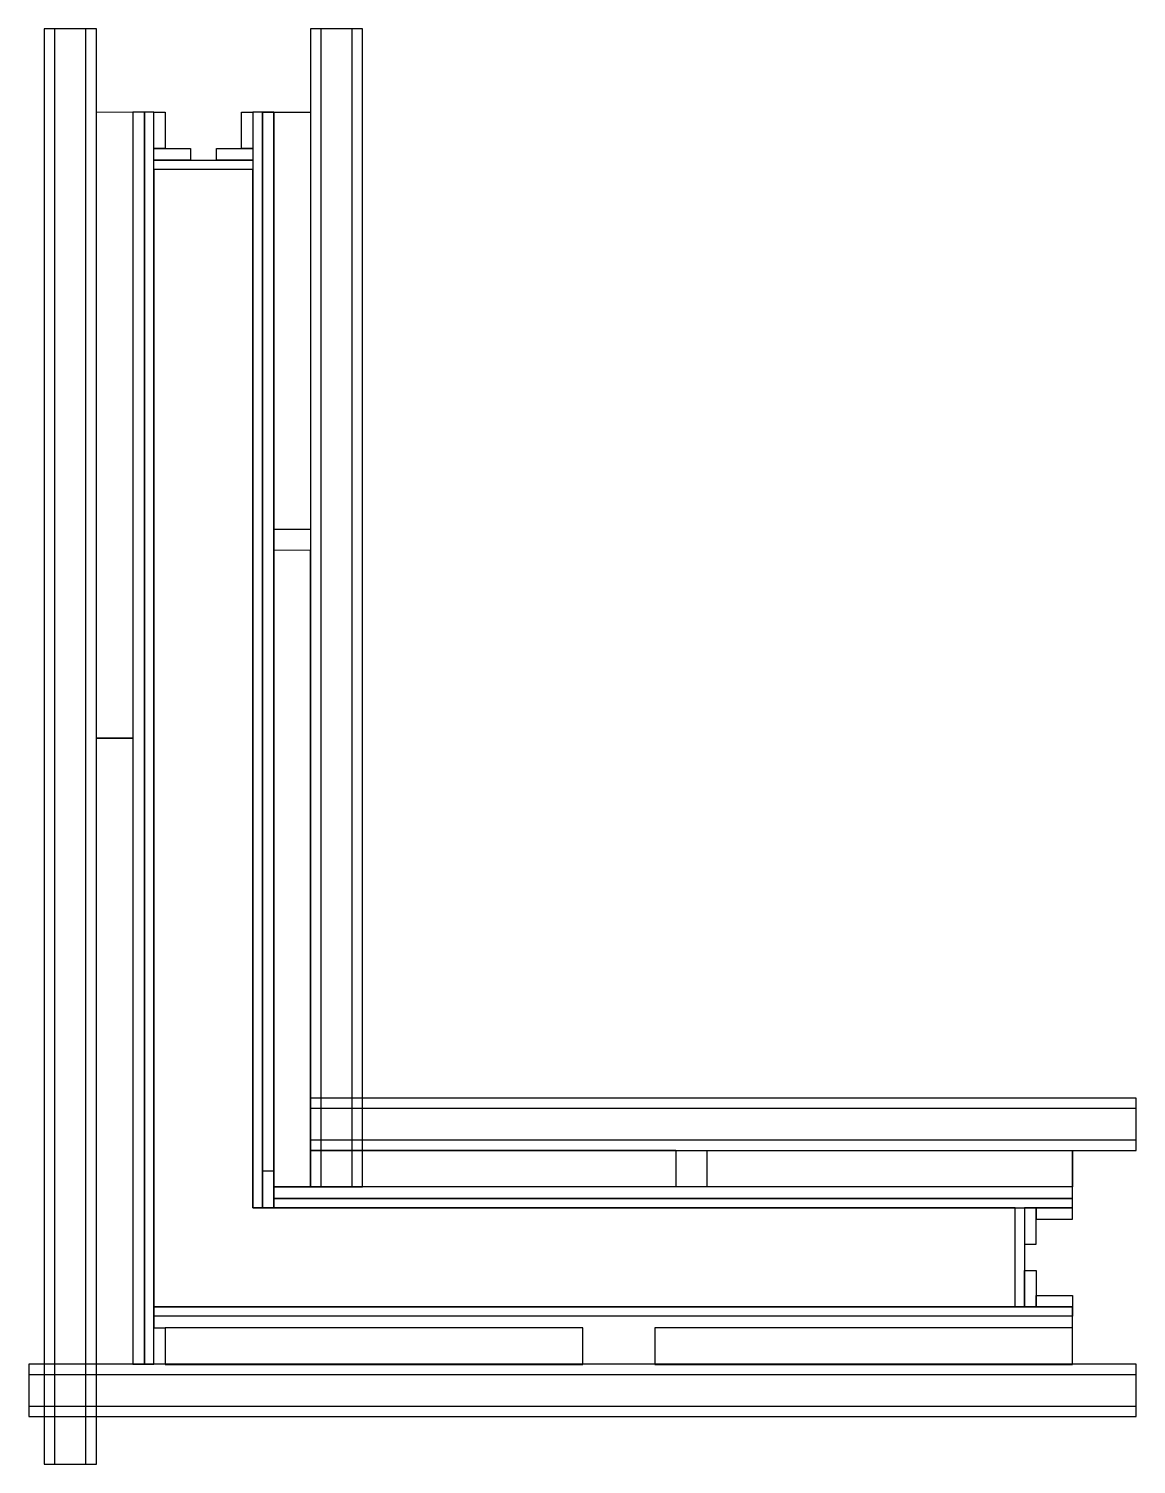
# Model space of a CAD drawing. Header units: metres. Extents: x 0 to 6743, y -3 to 8099.
# Drawn here: x 3479 to 3903, y 7549 to 8099 of the extents above.
import ezdxf

# ---------------------------------------------------------------- set-up
doc = ezdxf.new("R2010")
doc.units = ezdxf.units.M

msp = doc.modelspace()

# ---------------------------------------------------------------- linework, layer by layer
at = {"layer": 'CHAPA'}
for p, q in [((3527.1, 7609.31), (3527.1, 7601.31)), ((3527.1, 7601.31), (3530.87, 7601.31))]:
    msp.add_line(p, q, dxfattribs=at)
for points in [[(3523.5, 7587.31), (3527.1, 7587.31), (3527.1, 8067.31), (3523.5, 8067.31)], [(3565.1, 8067.31), (3565.1, 7647.31), (3568.7, 7647.31), (3568.7, 8067.31)], [(3527.1, 8045.31), (3527.1, 8048.91), (3565.1, 8048.91), (3565.1, 8045.31)], [(3573.1, 7647.31), (3879.1, 7647.31), (3879.1, 7650.91), (3573.1, 7650.91)], [(3860.7, 7609.31), (3857.1, 7609.31), (3857.1, 7647.31), (3860.7, 7647.31)], [(3527.1, 7609.31), (3879.1, 7609.31), (3879.1, 7605.71), (3527.1, 7605.71)]]:
    msp.add_lwpolyline(points, close=True, dxfattribs=at)
at = {"layer": 'CONCRETO'}
msp.add_lwpolyline([(3857.1, 7609.31), (3857.1, 7647.31), (3565.1, 7647.31), (3565.1, 8045.31), (3527.1, 8045.31), (3527.1, 7609.31)], close=True, dxfattribs=at)
at = {"layer": 'Madeira'}
for points in [[(3519.1, 7827.32), (3505.1, 7827.33), (3505.1, 8067.33), (3519.1, 8067.31)], [(3573.1, 8067.31), (3587.1, 8067.31), (3587.1, 7907.31), (3573.1, 7907.31)], [(3573.1, 7655.31), (3587.1, 7655.33), (3587.1, 7899.32), (3573.1, 7899.3)], [(3519.1, 7587.32), (3505.1, 7587.33), (3505.1, 7827.33), (3519.1, 7827.31)], [(3587.11, 7655.33), (3587.11, 7669.33), (3727.11, 7669.33), (3727.11, 7655.33)], [(3739.1, 7655.31), (3739.1, 7669.31), (3879.1, 7669.31), (3879.1, 7655.31)], [(3531.5, 7601.27), (3531.5, 7587.27), (3691.5, 7587.27), (3691.5, 7601.27)], [(3719.1, 7601.27), (3719.1, 7587.27), (3879.1, 7587.27), (3879.1, 7601.27)]]:
    msp.add_lwpolyline(points, close=True, dxfattribs=at)
at = {"layer": 'MEIO_PONT'}
msp.add_lwpolyline([(3879.1, 7669.31), (3879.1, 7655.31), (3879.1, 7655.31), (3879.1, 7669.31)], close=True, dxfattribs=at)
at = {"layer": 'Perfil Metálico'}
for points in [[(3505.1, 8099.25), (3485.1, 8099.25), (3485.1, 7548.99), (3505.1, 7548.99)], [(3489.1, 7548.99), (3501.1, 7548.99), (3501.1, 8099.25), (3489.1, 8099.25)], [(3607.1, 8099.25), (3587.1, 8099.25), (3587.1, 7655.31), (3607.1, 7655.31)], [(3591.1, 7655.31), (3603.1, 7655.31), (3603.1, 8099.25), (3591.1, 8099.25)], [(3587.1, 7689.31), (3587.1, 7669.31), (3903.47, 7669.31), (3903.47, 7689.31)], [(3903.47, 7673.31), (3903.47, 7685.31), (3587.1, 7685.31), (3587.1, 7673.31)], [(3479.19, 7587.31), (3479.19, 7567.31), (3903.47, 7567.31), (3903.47, 7587.31)], [(3903.47, 7571.31), (3903.47, 7583.31), (3479.19, 7583.31), (3479.19, 7571.31)]]:
    msp.add_lwpolyline(points, close=True, dxfattribs=at)
at = {"layer": 'SARRAFO'}
msp.add_line((3573.1, 7661.31), (3568.7, 7661.31), dxfattribs=at)
for points in [[(3523.5, 7587.31), (3523.5, 8067.31), (3519.1, 8067.31), (3519.1, 7587.31)], [(3523.5, 7587.31), (3523.5, 8067.31), (3519.1, 8067.31), (3519.1, 7587.31)], [(3531.5, 8067.31), (3531.5, 8053.31), (3527.1, 8053.31), (3527.1, 8067.31)], [(3565.1, 8067.31), (3565.1, 8053.31), (3560.7, 8053.31), (3560.7, 8067.31)], [(3573.1, 7647.31), (3573.1, 8067.31), (3568.7, 8067.31), (3568.7, 7647.31)], [(3573.1, 7647.31), (3568.7, 7647.31), (3568.7, 8067.31), (3573.1, 8067.31)], [(3541.1, 8048.91), (3527.1, 8048.91), (3527.1, 8053.31), (3541.1, 8053.31)], [(3565.1, 8048.91), (3551.1, 8048.91), (3551.1, 8053.31), (3565.1, 8053.31)], [(3573.1, 7650.91), (3879.1, 7650.91), (3879.1, 7655.31), (3573.1, 7655.31)], [(3865.1, 7633.31), (3865.1, 7647.31), (3860.7, 7647.31), (3860.7, 7633.31)], [(3879.1, 7647.31), (3865.1, 7647.31), (3865.1, 7642.91), (3879.1, 7642.91)], [(3865.1, 7623.31), (3865.1, 7609.31), (3860.7, 7609.31), (3860.7, 7623.31)], [(3879.1, 7609.31), (3865.1, 7609.31), (3865.1, 7613.71), (3879.1, 7613.71)], [(3531.5, 7601.31), (3531.5, 7587.31), (3527.1, 7587.31), (3527.1, 7601.31)]]:
    msp.add_lwpolyline(points, close=True, dxfattribs=at)
msp.add_lwpolyline([(3879.1, 7601.27), (3879.1, 7609.31), (3527.1, 7609.31), (3527.1, 7601.31)], dxfattribs=at)

doc.saveas('drawing.dxf')
